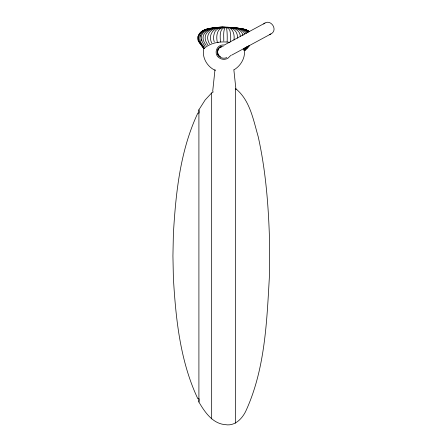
<?xml version="1.0" encoding="UTF-8"?>
<svg xmlns="http://www.w3.org/2000/svg" width="447" height="447" viewBox="0 0 447 447"><rect width="100%" height="100%" fill="white"/><g stroke="black" fill="none" stroke-linecap="round" stroke-linejoin="round"><path stroke-width="0.67" d="M237.368 38.174C238.346 31.178 231.585 26.06 225.02 27.524C222.992 31.631 223.925 36.553 223.763 41.012M227.126 41.968C227.272 38.867 227.26 35.76 227.082 32.659C226.864 30.765 227.143 26.457 224.014 27.401C213.649 26.105 203.379 33.301 209.475 43.817M235.608 423.208L235.608 88.618C250.002 100.111 253.309 119.857 258.182 136.598C265.3 168.53 268.144 201.245 269.317 233.887L269.653 255.913L269.317 277.939C266.742 323.041 264.87 370.205 245.481 411.804C241.598 419.32 234.502 426.304 225.366 424.65C212.638 423.717 204.771 412.089 198.909 402.043L199.127 399.428M212.683 91.428L214.996 69.62M233.988 40.046C234.787 34.631 233.06 27.083 226.176 27.345L226.897 27.412M230.423 41.962C230.859 38.878 230.814 35.726 230.289 32.653C230.294 27.887 224.919 26.155 220.93 27.407M198.082 36.972L198.423 40.716L203.553 47.935L202.815 47.097M198.082 36.989C200.429 28.15 211.448 28.284 218.728 27.524M203.782 48.611L204.072 48.315L203.782 48.611C201.658 57.328 207.291 67.028 215.42 70.43M214.32 28.027C202.586 27.63 194.473 38.04 204.363 47.108M198.172 36.581L198.278 36.173M200.329 35.548L200.133 36.179M203.921 48.572C210.716 42.499 220.902 41.063 229.702 42.359M198.909 402.043L198.909 109.783L205.117 100.022L211.671 92.926L213.364 91.847M199.278 34.179L199.792 33.452M230.775 55.417L227.869 58.289A8.024 8.024 0 0 1 219.93 58.289C212.995 54.875 216.264 44.147 223.897 45.007M247.197 46.264L243.671 50.287M249.677 45.393L245.001 50.45M248.18 46.27L244.498 50.293M244.576 47.935L243.235 49.522M246.582 48.757L249.46 45.41L245.001 50.299M200.368 32.771L200.994 32.134M225.014 27.535C231.049 26.809 239.894 28.714 240.324 36.263M234.295 69.648C240.771 65.67 245.286 58.037 244.42 50.371M263.68 24.021C270.083 17.707 278.85 29.882 270.86 33.978L231.501 55.227M202.385 31.011L205.626 29.474M224.143 45.119L264.976 23.076M225.897 27.535C219.008 27.485 220.136 37.073 220.5 41.968M269.362 34.548L270.86 33.978M221.606 46.991C216.56 47.807 216.326 54.819 220.634 56.858M224.143 27.541L224.875 27.345M206.486 29.256L207.598 29.016M229.982 27.407C218.393 25.965 191.282 28.843 205.072 46.27M210.101 28.893L211.42 28.614M218.896 27.524C211.884 28.317 201.882 28.127 198.976 36.173C197.608 40.392 201.094 43.996 203.402 47.108M223.858 27.345C212.945 26.082 199.44 32.849 207.71 44.717M210.213 28.597L214.543 27.949M223.589 27.351C212.353 26.082 196.06 32.597 206.24 45.41M212.738 28.267L224.461 27.345M217.03 27.949L218.706 27.708M214.253 27.943C207.687 28.038 197.362 30.737 197.786 39.057M216.141 27.965L219.857 27.535M215.409 27.965L219.416 27.535M214.845 27.96L221.204 27.412M223.282 46.203C216.974 45.784 214.761 54.573 220.421 57.289A7.029 7.029 0 0 0 226.836 57.562M214.152 27.949L216.488 27.703M224.327 27.345C214.756 26.116 207.436 33.983 211.654 42.901M224.735 27.351C217.03 27.178 215.884 36.218 217.287 41.962M216.409 27.708L223.5 27.351L217.566 29.033L215.37 30.966L214.297 33.313L213.632 36.246L213.632 39.302L214.214 41.962M220.477 27.485L221.718 27.407M220.086 27.485L221.427 27.407M218.851 27.535L221.086 27.407M222.958 27.401L224.21 27.345M227.657 27.345L227.143 27.345C233.211 28.01 241.782 27.457 244.805 34.045M225.31 27.351L225.601 27.351M227.249 27.345C233.686 28.127 242.363 27.189 246.453 33.346M227.054 27.351C232.563 27.636 241.603 28.211 242.956 35.536M227.322 27.345L223.327 27.345M227.411 27.345C234.127 28.15 242.682 27.133 247.621 32.687M218.13 42.359L217.51 42.465M199.083 113.052L197.848 113.052C180.124 150.633 175.805 192.886 173.38 233.887L172.928 255.913L173.38 277.939C175.805 318.94 180.124 361.193 197.848 398.774L199.083 398.774M225.456 27.345L226.769 27.535M241.24 28.602L227.584 27.345L232.244 27.53M227.143 27.345L228.83 27.412M226.702 27.351L227.953 27.412M229.859 27.412L242.85 29.021M229.708 27.412C235.904 28.262 243.364 27.563 248.303 32.078M226.45 27.351L227.445 27.412M232.183 27.535L238.888 28.245M228.417 27.412L229.4 27.496M231.077 27.597L232.2 27.72M238.888 28.25L245.453 29.474L249.448 31.547M231.367 27.72L232.842 27.965M241.106 28.608L246.141 29.765L249.242 31.558M240.704 28.608L245.604 29.77M243.313 29.016L245.286 29.485M246.135 29.776L248.521 31.027M245.604 29.776L248.633 31.558M203.363 47.935L198.77 41.733L198.043 40.28L198.021 39.062M201.435 45.382L202.111 46.253M200.155 43.588L198.993 41.722M198.429 40.727L198.172 39.878M201.552 39.722L201.658 40.09M201.72 40.297L201.848 40.738M233.837 69.62L235.938 89.383M198.909 109.783L199.127 112.398M211.671 92.926L211.671 418.9M217.946 50.528A6.113 6.062 61.6 0 1 218.589 49.058M219.985 47.471A6.113 6.062 61.6 0 1 220.874 46.885M219.052 56.132A6.224 6.174 61.6 0 1 217.879 53.718"/></g></svg>
